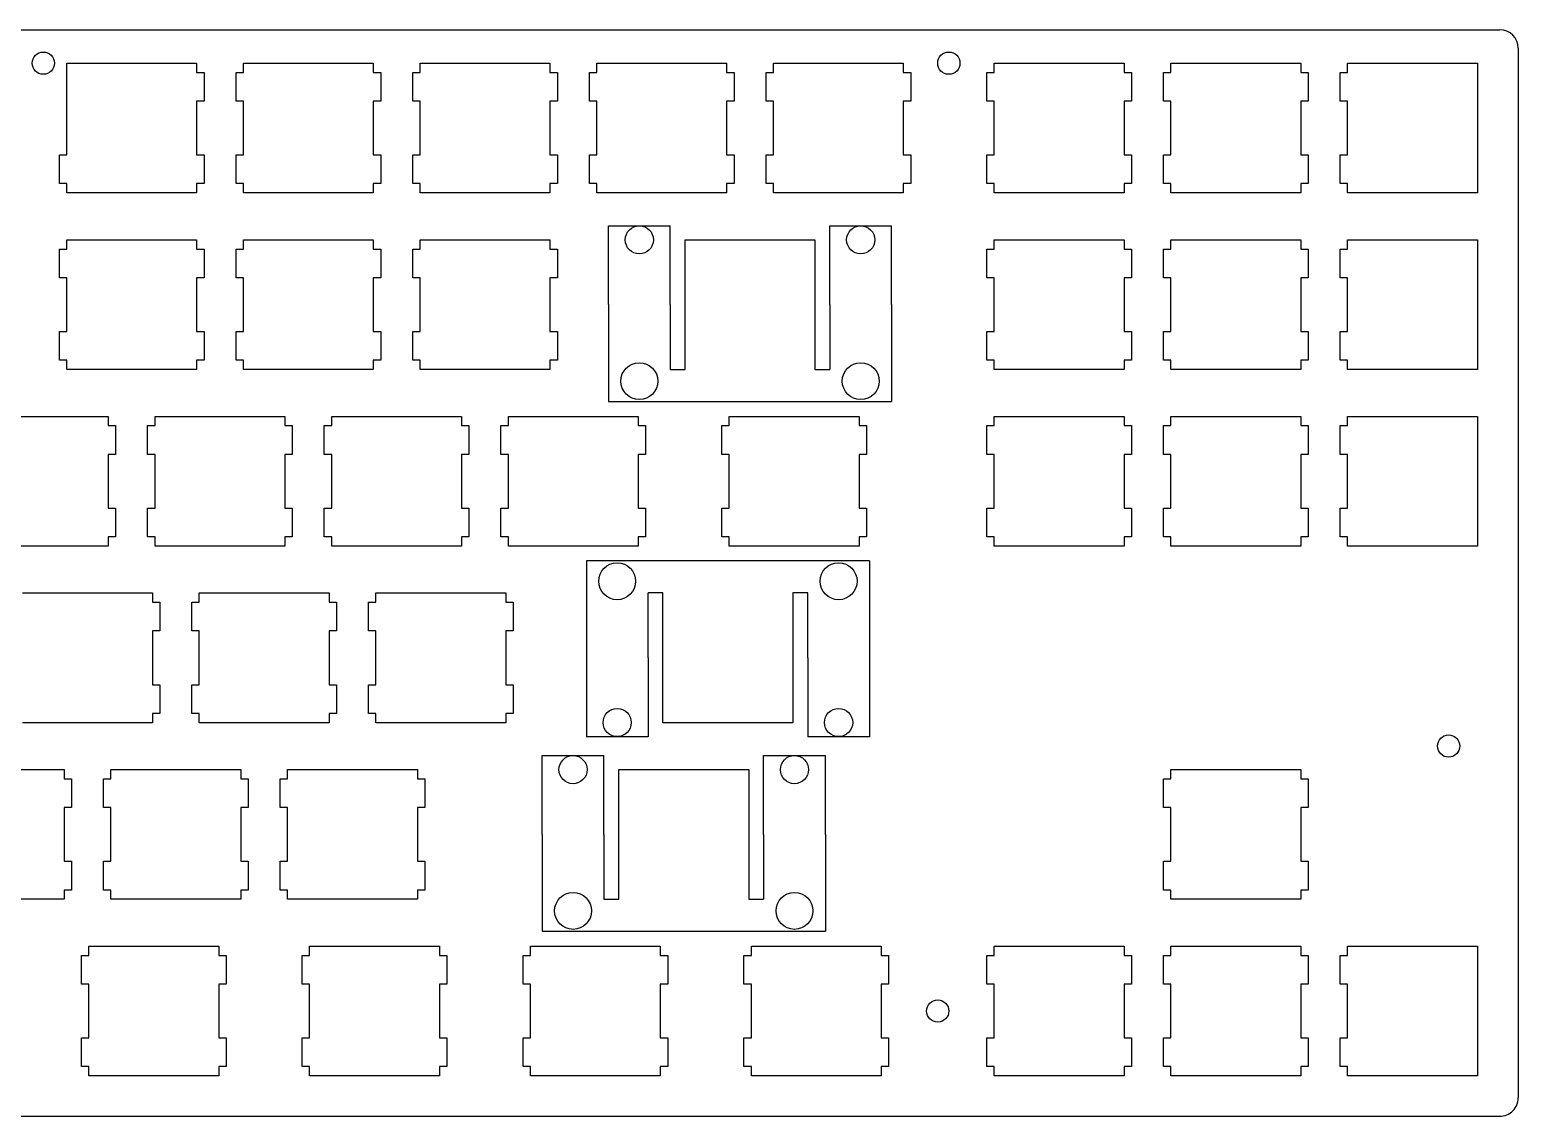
# Model space of a CAD drawing. Extents: x -658 to 1358, y -381 to 599.
# Drawn here: x 189.1 to 349.6, y 482 to 599.2 of the extents above; entities that cross this region are included whole.
import ezdxf

# ---------------------------------------------------------------- set-up
doc = ezdxf.new("R2010")
doc.units = 0
doc.header["$MEASUREMENT"] = 0

msp = doc.modelspace()

# ---------------------------------------------------------------- linework, layer by layer
at = {"linetype": 'Continuous'}
for p, q in [((0.22, 599.17), (347.63, 599.17)), ((349.63, 597.17), (349.63, 483.97)), ((251.53, 569.52), (251.53, 578.03)), ((251.53, 578.03), (258.18, 578.03)), ((258.18, 569.52), (258.18, 578.03)), ((275.4, 569.52), (275.4, 578.03)), ((275.4, 578.03), (282.06, 578.03)), ((282.06, 569.52), (282.06, 578.03)), ((259.79, 562.52), (259.79, 576.52)), ((273.79, 576.52), (273.79, 562.52)), ((251.53, 569.52), (251.53, 559.08)), ((258.18, 569.52), (258.18, 562.52)), ((275.4, 569.52), (275.4, 562.52)), ((282.06, 569.52), (282.06, 559.08)), ((258.18, 562.52), (259.79, 562.52)), ((273.79, 562.52), (275.4, 562.52)), ((251.53, 559.08), (282.06, 559.08)), ((249.15, 541.87), (249.15, 522.91)), ((279.68, 541.87), (249.15, 541.87)), ((279.68, 541.87), (279.68, 522.91)), ((255.8, 531.42), (255.8, 538.42)), ((257.41, 538.42), (255.8, 538.42)), ((257.41, 524.42), (257.41, 538.42)), ((273.02, 538.42), (271.41, 538.42)), ((271.41, 538.42), (271.41, 524.42)), ((273.02, 531.42), (273.02, 538.42)), ((255.8, 531.42), (255.8, 522.91)), ((273.02, 531.42), (273.02, 522.91)), ((255.8, 522.91), (249.15, 522.91)), ((279.68, 522.91), (273.02, 522.91)), ((244.38, 512.37), (244.38, 520.88)), ((244.38, 520.88), (251.04, 520.88)), ((251.04, 512.37), (251.04, 520.88)), ((268.26, 512.37), (268.26, 520.88)), ((268.26, 520.88), (274.92, 520.88)), ((274.92, 512.37), (274.92, 520.88)), ((252.65, 505.37), (252.65, 519.37)), ((266.65, 519.37), (266.65, 505.37)), ((244.38, 512.37), (244.38, 501.93)), ((251.04, 512.37), (251.04, 505.37)), ((268.26, 512.37), (268.26, 505.37)), ((274.92, 512.37), (274.92, 501.93)), ((251.04, 505.37), (252.65, 505.37)), ((266.65, 505.37), (268.26, 505.37)), ((244.38, 501.93), (274.92, 501.93)), ((109.39, 481.98), (347.63, 481.97))]:
    msp.add_line(p, q, dxfattribs=at)
at = {"color": 0}
for p, q in [((193.12, 585.67), (193.12, 595.57)), ((193.12, 595.57), (207.12, 595.57)), ((207.12, 595.57), (207.12, 594.57)), ((212.17, 594.57), (212.17, 595.57)), ((212.17, 595.57), (226.17, 595.57)), ((226.17, 595.57), (226.17, 594.57)), ((231.22, 594.57), (231.22, 595.57)), ((231.22, 595.57), (245.22, 595.57)), ((245.22, 595.57), (245.22, 594.57)), ((250.27, 594.57), (250.27, 595.57)), ((250.27, 595.57), (264.27, 595.57)), ((264.27, 595.57), (264.27, 594.57)), ((269.32, 594.57), (269.32, 595.57)), ((269.32, 595.57), (283.32, 595.57)), ((283.32, 595.57), (283.32, 594.57)), ((293.13, 594.57), (293.13, 595.57)), ((293.13, 595.57), (307.13, 595.57)), ((307.13, 595.57), (307.13, 594.57)), ((312.18, 594.57), (312.18, 595.57)), ((312.18, 595.57), (326.18, 595.57)), ((326.18, 595.57), (326.18, 594.57)), ((331.23, 594.57), (331.23, 595.57)), ((331.23, 595.57), (345.23, 595.57)), ((345.23, 595.57), (345.23, 594.57)), ((207.12, 594.57), (207.92, 594.57)), ((207.92, 594.57), (207.92, 591.47)), ((211.37, 591.47), (211.37, 594.57)), ((211.37, 594.57), (212.17, 594.57)), ((226.17, 594.57), (226.97, 594.57)), ((226.97, 594.57), (226.97, 591.47)), ((230.42, 591.47), (230.42, 594.57)), ((230.42, 594.57), (231.22, 594.57)), ((245.22, 594.57), (246.02, 594.57)), ((246.02, 594.57), (246.02, 591.47)), ((249.47, 591.47), (249.47, 594.57)), ((249.47, 594.57), (250.27, 594.57)), ((264.27, 594.57), (265.07, 594.57)), ((265.07, 594.57), (265.07, 591.47)), ((268.52, 591.47), (268.52, 594.57)), ((268.52, 594.57), (269.32, 594.57)), ((283.32, 594.57), (284.12, 594.57)), ((284.12, 594.57), (284.12, 591.47)), ((292.33, 591.47), (292.33, 594.57)), ((292.33, 594.57), (293.13, 594.57)), ((307.13, 594.57), (307.93, 594.57)), ((307.93, 594.57), (307.93, 591.47)), ((311.38, 591.47), (311.38, 594.57)), ((311.38, 594.57), (312.18, 594.57)), ((326.18, 594.57), (326.98, 594.57)), ((326.98, 594.57), (326.98, 591.47)), ((330.43, 591.47), (330.43, 594.57)), ((330.43, 594.57), (331.23, 594.57)), ((345.23, 594.57), (345.23, 582.57)), ((207.92, 591.47), (207.12, 591.47)), ((207.12, 591.47), (207.12, 585.67)), ((212.17, 591.47), (211.37, 591.47)), ((212.17, 585.67), (212.17, 591.47)), ((226.97, 591.47), (226.17, 591.47)), ((226.17, 591.47), (226.17, 585.67)), ((231.22, 591.47), (230.42, 591.47)), ((231.22, 585.67), (231.22, 591.47)), ((246.02, 591.47), (245.22, 591.47)), ((245.22, 591.47), (245.22, 585.67)), ((250.27, 591.47), (249.47, 591.47)), ((250.27, 585.67), (250.27, 591.47)), ((265.07, 591.47), (264.27, 591.47)), ((264.27, 591.47), (264.27, 585.67)), ((269.32, 591.47), (268.52, 591.47)), ((269.32, 585.67), (269.32, 591.47)), ((284.12, 591.47), (283.32, 591.47)), ((283.32, 591.47), (283.32, 585.67)), ((293.13, 591.47), (292.33, 591.47)), ((293.13, 585.67), (293.13, 591.47)), ((307.93, 591.47), (307.13, 591.47)), ((307.13, 591.47), (307.13, 585.67)), ((312.18, 591.47), (311.38, 591.47)), ((312.18, 585.67), (312.18, 591.47)), ((326.98, 591.47), (326.18, 591.47)), ((326.18, 591.47), (326.18, 585.67)), ((331.23, 591.47), (330.43, 591.47)), ((331.23, 585.67), (331.23, 591.47)), ((192.32, 582.57), (192.32, 585.67)), ((192.32, 585.67), (193.12, 585.67)), ((207.12, 585.67), (207.92, 585.67)), ((207.92, 585.67), (207.92, 582.57)), ((211.37, 582.57), (211.37, 585.67)), ((211.37, 585.67), (212.17, 585.67)), ((226.17, 585.67), (226.97, 585.67)), ((226.97, 585.67), (226.97, 582.57)), ((230.42, 582.57), (230.42, 585.67)), ((230.42, 585.67), (231.22, 585.67)), ((245.22, 585.67), (246.02, 585.67)), ((246.02, 585.67), (246.02, 582.57)), ((249.47, 582.57), (249.47, 585.67)), ((249.47, 585.67), (250.27, 585.67)), ((264.27, 585.67), (265.07, 585.67)), ((265.07, 585.67), (265.07, 582.57)), ((268.52, 582.57), (268.52, 585.67)), ((268.52, 585.67), (269.32, 585.67)), ((283.32, 585.67), (284.12, 585.67)), ((284.12, 585.67), (284.12, 582.57)), ((292.33, 582.57), (292.33, 585.67)), ((292.33, 585.67), (293.13, 585.67)), ((307.13, 585.67), (307.93, 585.67)), ((307.93, 585.67), (307.93, 582.57)), ((311.38, 582.57), (311.38, 585.67)), ((311.38, 585.67), (312.18, 585.67)), ((326.18, 585.67), (326.98, 585.67)), ((326.98, 585.67), (326.98, 582.57)), ((330.43, 582.57), (330.43, 585.67)), ((330.43, 585.67), (331.23, 585.67)), ((193.12, 582.57), (192.32, 582.57)), ((193.12, 581.57), (193.12, 582.57)), ((207.12, 581.57), (193.12, 581.57)), ((207.12, 582.57), (207.12, 581.57)), ((207.92, 582.57), (207.12, 582.57)), ((212.17, 582.57), (211.37, 582.57)), ((212.17, 581.57), (212.17, 582.57)), ((226.17, 581.57), (212.17, 581.57)), ((226.17, 582.57), (226.17, 581.57)), ((226.97, 582.57), (226.17, 582.57)), ((231.22, 582.57), (230.42, 582.57)), ((231.22, 581.57), (231.22, 582.57)), ((245.22, 581.57), (231.22, 581.57)), ((245.22, 582.57), (245.22, 581.57)), ((246.02, 582.57), (245.22, 582.57)), ((250.27, 582.57), (249.47, 582.57)), ((250.27, 581.57), (250.27, 582.57)), ((264.27, 581.57), (250.27, 581.57)), ((264.27, 582.57), (264.27, 581.57)), ((265.07, 582.57), (264.27, 582.57)), ((269.32, 582.57), (268.52, 582.57)), ((269.32, 581.57), (269.32, 582.57)), ((283.32, 581.57), (269.32, 581.57)), ((283.32, 582.57), (283.32, 581.57)), ((284.12, 582.57), (283.32, 582.57)), ((293.13, 582.57), (292.33, 582.57)), ((293.13, 581.57), (293.13, 582.57)), ((307.13, 581.57), (293.13, 581.57)), ((307.13, 582.57), (307.13, 581.57)), ((307.93, 582.57), (307.13, 582.57)), ((312.18, 582.57), (311.38, 582.57)), ((312.18, 581.57), (312.18, 582.57)), ((326.18, 581.57), (312.18, 581.57)), ((326.18, 582.57), (326.18, 581.57)), ((326.98, 582.57), (326.18, 582.57)), ((331.23, 582.57), (330.43, 582.57)), ((331.23, 581.57), (331.23, 582.57)), ((345.23, 581.57), (331.23, 581.57)), ((345.23, 582.57), (345.23, 581.57)), ((193.12, 575.52), (193.12, 576.52)), ((193.12, 576.52), (207.12, 576.52)), ((207.12, 576.52), (207.12, 575.52)), ((212.17, 575.52), (212.17, 576.52)), ((212.17, 576.52), (226.17, 576.52)), ((226.17, 576.52), (226.17, 575.52)), ((231.22, 575.52), (231.22, 576.52)), ((231.22, 576.52), (245.22, 576.52)), ((245.22, 576.52), (245.22, 575.52)), ((259.79, 576.52), (273.79, 576.52)), ((293.13, 575.52), (293.13, 576.52)), ((293.13, 576.52), (307.13, 576.52)), ((307.13, 576.52), (307.13, 575.52)), ((312.18, 575.52), (312.18, 576.52)), ((312.18, 576.52), (326.18, 576.52)), ((326.18, 576.52), (326.18, 575.52)), ((331.23, 575.52), (331.23, 576.52)), ((331.23, 576.52), (345.23, 576.52)), ((345.23, 576.52), (345.23, 572.42)), ((192.32, 572.42), (192.32, 575.52)), ((192.32, 575.52), (193.12, 575.52)), ((207.12, 575.52), (207.92, 575.52)), ((207.92, 575.52), (207.92, 572.42)), ((211.37, 572.42), (211.37, 575.52)), ((211.37, 575.52), (212.17, 575.52)), ((226.17, 575.52), (226.97, 575.52)), ((226.97, 575.52), (226.97, 572.42)), ((230.42, 572.42), (230.42, 575.52)), ((230.42, 575.52), (231.22, 575.52)), ((245.22, 575.52), (246.02, 575.52)), ((246.02, 575.52), (246.02, 572.42)), ((292.33, 572.42), (292.33, 575.52)), ((292.33, 575.52), (293.13, 575.52)), ((307.13, 575.52), (307.93, 575.52)), ((307.93, 575.52), (307.93, 572.42)), ((311.38, 572.42), (311.38, 575.52)), ((311.38, 575.52), (312.18, 575.52)), ((326.18, 575.52), (326.98, 575.52)), ((326.98, 575.52), (326.98, 572.42)), ((330.43, 572.42), (330.43, 575.52)), ((330.43, 575.52), (331.23, 575.52)), ((193.12, 572.42), (192.32, 572.42)), ((193.12, 566.62), (193.12, 572.42)), ((207.92, 572.42), (207.12, 572.42)), ((207.12, 572.42), (207.12, 566.62)), ((212.17, 572.42), (211.37, 572.42)), ((212.17, 566.62), (212.17, 572.42)), ((226.97, 572.42), (226.17, 572.42)), ((226.17, 572.42), (226.17, 566.62)), ((231.22, 572.42), (230.42, 572.42)), ((231.22, 566.62), (231.22, 572.42)), ((246.02, 572.42), (245.22, 572.42)), ((245.22, 572.42), (245.22, 566.62)), ((293.13, 572.42), (292.33, 572.42)), ((293.13, 566.62), (293.13, 572.42)), ((307.93, 572.42), (307.13, 572.42)), ((307.13, 572.42), (307.13, 566.62)), ((312.18, 572.42), (311.38, 572.42)), ((312.18, 566.62), (312.18, 572.42)), ((326.98, 572.42), (326.18, 572.42)), ((326.18, 572.42), (326.18, 566.62)), ((331.23, 572.42), (330.43, 572.42)), ((331.23, 566.62), (331.23, 572.42)), ((345.23, 572.42), (345.23, 563.52)), ((192.32, 563.52), (192.32, 566.62)), ((192.32, 566.62), (193.12, 566.62)), ((207.12, 566.62), (207.92, 566.62)), ((207.92, 566.62), (207.92, 563.52)), ((211.37, 563.52), (211.37, 566.62)), ((211.37, 566.62), (212.17, 566.62)), ((226.17, 566.62), (226.97, 566.62)), ((226.97, 566.62), (226.97, 563.52)), ((230.42, 563.52), (230.42, 566.62)), ((230.42, 566.62), (231.22, 566.62)), ((245.22, 566.62), (246.02, 566.62)), ((246.02, 566.62), (246.02, 563.52)), ((292.33, 563.52), (292.33, 566.62)), ((292.33, 566.62), (293.13, 566.62)), ((307.13, 566.62), (307.93, 566.62)), ((307.93, 566.62), (307.93, 563.52)), ((311.38, 563.52), (311.38, 566.62)), ((311.38, 566.62), (312.18, 566.62)), ((326.18, 566.62), (326.98, 566.62)), ((326.98, 566.62), (326.98, 563.52)), ((330.43, 563.52), (330.43, 566.62)), ((330.43, 566.62), (331.23, 566.62)), ((193.12, 563.52), (192.32, 563.52)), ((193.12, 562.52), (193.12, 563.52)), ((207.12, 563.52), (207.12, 562.52)), ((207.92, 563.52), (207.12, 563.52)), ((212.17, 563.52), (211.37, 563.52)), ((212.17, 562.52), (212.17, 563.52)), ((226.17, 563.52), (226.17, 562.52)), ((226.97, 563.52), (226.17, 563.52)), ((231.22, 563.52), (230.42, 563.52)), ((231.22, 562.52), (231.22, 563.52)), ((245.22, 563.52), (245.22, 562.52)), ((246.02, 563.52), (245.22, 563.52)), ((293.13, 563.52), (292.33, 563.52)), ((293.13, 562.52), (293.13, 563.52)), ((307.13, 563.52), (307.13, 562.52)), ((307.93, 563.52), (307.13, 563.52)), ((312.18, 563.52), (311.38, 563.52)), ((312.18, 562.52), (312.18, 563.52)), ((326.18, 563.52), (326.18, 562.52)), ((326.98, 563.52), (326.18, 563.52)), ((331.23, 563.52), (330.43, 563.52)), ((331.23, 562.52), (331.23, 563.52)), ((345.23, 563.52), (345.23, 562.52)), ((207.12, 562.52), (193.12, 562.52)), ((226.17, 562.52), (212.17, 562.52)), ((245.22, 562.52), (231.22, 562.52)), ((307.13, 562.52), (293.13, 562.52)), ((326.18, 562.52), (312.18, 562.52)), ((345.23, 562.52), (331.23, 562.52)), ((183.59, 557.47), (197.59, 557.47)), ((197.59, 557.47), (197.59, 556.47)), ((202.64, 556.47), (202.64, 557.47)), ((202.64, 557.47), (216.64, 557.47)), ((216.64, 557.47), (216.64, 556.47)), ((221.69, 556.47), (221.69, 557.47)), ((221.69, 557.47), (235.69, 557.47)), ((235.69, 557.47), (235.69, 556.47)), ((240.74, 556.47), (240.74, 557.47)), ((240.74, 557.47), (254.74, 557.47)), ((254.74, 557.47), (254.74, 556.47)), ((264.56, 556.47), (264.56, 557.47)), ((264.56, 557.47), (278.56, 557.47)), ((278.56, 557.47), (278.56, 556.47)), ((293.13, 556.47), (293.13, 557.47)), ((293.13, 557.47), (307.13, 557.47)), ((307.13, 557.47), (307.13, 556.47)), ((312.18, 556.47), (312.18, 557.47)), ((312.18, 557.47), (326.18, 557.47)), ((326.18, 557.47), (326.18, 556.47)), ((331.23, 556.47), (331.23, 557.47)), ((331.23, 557.47), (345.23, 557.47)), ((345.23, 557.47), (345.23, 553.37)), ((197.59, 556.47), (198.39, 556.47)), ((198.39, 556.47), (198.39, 553.37)), ((201.84, 553.37), (201.84, 556.47)), ((201.84, 556.47), (202.64, 556.47)), ((216.64, 556.47), (217.44, 556.47)), ((217.44, 556.47), (217.44, 553.37)), ((220.89, 553.37), (220.89, 556.47)), ((220.89, 556.47), (221.69, 556.47)), ((235.69, 556.47), (236.49, 556.47)), ((236.49, 556.47), (236.49, 553.37)), ((239.94, 553.37), (239.94, 556.47)), ((239.94, 556.47), (240.74, 556.47)), ((254.74, 556.47), (255.54, 556.47)), ((255.54, 556.47), (255.54, 553.37)), ((263.76, 553.37), (263.76, 556.47)), ((263.76, 556.47), (264.56, 556.47)), ((278.56, 556.47), (279.36, 556.47)), ((279.36, 556.47), (279.36, 553.37)), ((292.33, 553.37), (292.33, 556.47)), ((292.33, 556.47), (293.13, 556.47)), ((307.13, 556.47), (307.93, 556.47)), ((307.93, 556.47), (307.93, 553.37)), ((311.38, 553.37), (311.38, 556.47)), ((311.38, 556.47), (312.18, 556.47)), ((326.18, 556.47), (326.98, 556.47)), ((326.98, 556.47), (326.98, 553.37)), ((330.43, 553.37), (330.43, 556.47)), ((330.43, 556.47), (331.23, 556.47)), ((198.39, 553.37), (197.59, 553.37)), ((197.59, 553.37), (197.59, 547.57)), ((202.64, 553.37), (201.84, 553.37)), ((202.64, 547.57), (202.64, 553.37)), ((217.44, 553.37), (216.64, 553.37)), ((216.64, 553.37), (216.64, 547.57)), ((221.69, 553.37), (220.89, 553.37)), ((221.69, 547.57), (221.69, 553.37)), ((236.49, 553.37), (235.69, 553.37)), ((235.69, 553.37), (235.69, 547.57)), ((240.74, 553.37), (239.94, 553.37)), ((240.74, 547.57), (240.74, 553.37)), ((255.54, 553.37), (254.74, 553.37)), ((254.74, 553.37), (254.74, 547.57)), ((264.56, 553.37), (263.76, 553.37)), ((264.56, 547.57), (264.56, 553.37)), ((279.36, 553.37), (278.56, 553.37)), ((278.56, 553.37), (278.56, 547.57)), ((293.13, 553.37), (292.33, 553.37)), ((293.13, 547.57), (293.13, 553.37)), ((307.93, 553.37), (307.13, 553.37)), ((307.13, 553.37), (307.13, 547.57)), ((312.18, 553.37), (311.38, 553.37)), ((312.18, 547.57), (312.18, 553.37)), ((326.98, 553.37), (326.18, 553.37)), ((326.18, 553.37), (326.18, 547.57)), ((331.23, 553.37), (330.43, 553.37)), ((331.23, 547.57), (331.23, 553.37)), ((345.23, 553.37), (345.23, 544.47)), ((197.59, 547.57), (198.39, 547.57)), ((198.39, 547.57), (198.39, 544.47)), ((201.84, 544.47), (201.84, 547.57)), ((201.84, 547.57), (202.64, 547.57)), ((216.64, 547.57), (217.44, 547.57)), ((217.44, 547.57), (217.44, 544.47)), ((220.89, 544.47), (220.89, 547.57)), ((220.89, 547.57), (221.69, 547.57)), ((235.69, 547.57), (236.49, 547.57)), ((236.49, 547.57), (236.49, 544.47)), ((239.94, 544.47), (239.94, 547.57)), ((239.94, 547.57), (240.74, 547.57)), ((254.74, 547.57), (255.54, 547.57)), ((255.54, 547.57), (255.54, 544.47)), ((263.76, 544.47), (263.76, 547.57)), ((263.76, 547.57), (264.56, 547.57)), ((278.56, 547.57), (279.36, 547.57)), ((279.36, 547.57), (279.36, 544.47)), ((292.33, 544.47), (292.33, 547.57)), ((292.33, 547.57), (293.13, 547.57)), ((307.13, 547.57), (307.93, 547.57)), ((307.93, 547.57), (307.93, 544.47)), ((311.38, 544.47), (311.38, 547.57)), ((311.38, 547.57), (312.18, 547.57)), ((326.18, 547.57), (326.98, 547.57)), ((326.98, 547.57), (326.98, 544.47)), ((330.43, 544.47), (330.43, 547.57)), ((330.43, 547.57), (331.23, 547.57)), ((197.59, 544.47), (197.59, 543.47)), ((198.39, 544.47), (197.59, 544.47)), ((202.64, 544.47), (201.84, 544.47)), ((202.64, 543.47), (202.64, 544.47)), ((216.64, 544.47), (216.64, 543.47)), ((217.44, 544.47), (216.64, 544.47)), ((221.69, 544.47), (220.89, 544.47)), ((221.69, 543.47), (221.69, 544.47)), ((235.69, 544.47), (235.69, 543.47)), ((236.49, 544.47), (235.69, 544.47)), ((240.74, 544.47), (239.94, 544.47)), ((240.74, 543.47), (240.74, 544.47)), ((254.74, 544.47), (254.74, 543.47)), ((255.54, 544.47), (254.74, 544.47)), ((264.56, 544.47), (263.76, 544.47)), ((264.56, 543.47), (264.56, 544.47)), ((278.56, 544.47), (278.56, 543.47)), ((279.36, 544.47), (278.56, 544.47)), ((293.13, 544.47), (292.33, 544.47)), ((293.13, 543.47), (293.13, 544.47)), ((307.13, 544.47), (307.13, 543.47)), ((307.93, 544.47), (307.13, 544.47)), ((312.18, 544.47), (311.38, 544.47)), ((312.18, 543.47), (312.18, 544.47)), ((326.18, 544.47), (326.18, 543.47)), ((326.98, 544.47), (326.18, 544.47)), ((331.23, 544.47), (330.43, 544.47)), ((331.23, 543.47), (331.23, 544.47)), ((345.23, 544.47), (345.23, 543.47)), ((197.59, 543.47), (183.59, 543.47)), ((216.64, 543.47), (202.64, 543.47)), ((235.69, 543.47), (221.69, 543.47)), ((254.74, 543.47), (240.74, 543.47)), ((278.56, 543.47), (264.56, 543.47)), ((307.13, 543.47), (293.13, 543.47)), ((326.18, 543.47), (312.18, 543.47)), ((345.23, 543.47), (331.23, 543.47)), ((188.36, 538.42), (202.36, 538.42)), ((202.36, 538.42), (202.36, 537.42)), ((207.41, 537.42), (207.41, 538.42)), ((207.41, 538.42), (221.41, 538.42)), ((221.41, 538.42), (221.41, 537.42)), ((226.46, 537.42), (226.46, 538.42)), ((226.46, 538.42), (240.46, 538.42)), ((240.46, 538.42), (240.46, 537.42)), ((202.36, 537.42), (203.16, 537.42)), ((203.16, 537.42), (203.16, 534.32)), ((206.61, 534.32), (206.61, 537.42)), ((206.61, 537.42), (207.41, 537.42)), ((221.41, 537.42), (222.21, 537.42)), ((222.21, 537.42), (222.21, 534.32)), ((225.66, 534.32), (225.66, 537.42)), ((225.66, 537.42), (226.46, 537.42)), ((240.46, 537.42), (241.26, 537.42)), ((241.26, 537.42), (241.26, 534.32)), ((203.16, 534.32), (202.36, 534.32)), ((202.36, 534.32), (202.36, 528.52)), ((207.41, 534.32), (206.61, 534.32)), ((207.41, 528.52), (207.41, 534.32)), ((222.21, 534.32), (221.41, 534.32)), ((221.41, 534.32), (221.41, 528.52)), ((226.46, 534.32), (225.66, 534.32)), ((226.46, 528.52), (226.46, 534.32)), ((241.26, 534.32), (240.46, 534.32)), ((240.46, 534.32), (240.46, 528.52)), ((202.36, 528.52), (203.16, 528.52)), ((203.16, 528.52), (203.16, 525.42)), ((206.61, 525.42), (206.61, 528.52)), ((206.61, 528.52), (207.41, 528.52)), ((221.41, 528.52), (222.21, 528.52)), ((222.21, 528.52), (222.21, 525.42)), ((225.66, 525.42), (225.66, 528.52)), ((225.66, 528.52), (226.46, 528.52)), ((240.46, 528.52), (241.26, 528.52)), ((241.26, 528.52), (241.26, 525.42)), ((202.36, 525.42), (202.36, 524.42)), ((203.16, 525.42), (202.36, 525.42)), ((207.41, 525.42), (206.61, 525.42)), ((207.41, 524.42), (207.41, 525.42)), ((221.41, 525.42), (221.41, 524.42)), ((222.21, 525.42), (221.41, 525.42)), ((226.46, 525.42), (225.66, 525.42)), ((226.46, 524.42), (226.46, 525.42)), ((240.46, 525.42), (240.46, 524.42)), ((241.26, 525.42), (240.46, 525.42)), ((202.36, 524.42), (188.36, 524.42)), ((221.41, 524.42), (207.41, 524.42)), ((240.46, 524.42), (226.46, 524.42)), ((271.41, 524.42), (257.41, 524.42)), ((178.83, 519.37), (192.83, 519.37)), ((192.83, 519.37), (192.83, 518.37)), ((197.88, 518.37), (197.88, 519.37)), ((197.88, 519.37), (211.88, 519.37)), ((211.88, 519.37), (211.88, 518.37)), ((216.93, 518.37), (216.93, 519.37)), ((216.93, 519.37), (230.93, 519.37)), ((230.93, 519.37), (230.93, 518.37)), ((252.65, 519.37), (266.65, 519.37)), ((312.18, 518.37), (312.18, 519.37)), ((312.18, 519.37), (326.18, 519.37)), ((326.18, 519.37), (326.18, 518.37)), ((192.83, 518.37), (193.63, 518.37)), ((193.63, 518.37), (193.63, 515.27)), ((197.08, 515.27), (197.08, 518.37)), ((197.08, 518.37), (197.88, 518.37)), ((211.88, 518.37), (212.68, 518.37)), ((212.68, 518.37), (212.68, 515.27)), ((216.13, 515.27), (216.13, 518.37)), ((216.13, 518.37), (216.93, 518.37)), ((230.93, 518.37), (231.73, 518.37)), ((231.73, 518.37), (231.73, 515.27)), ((311.38, 515.27), (311.38, 518.37)), ((311.38, 518.37), (312.18, 518.37)), ((326.18, 518.37), (326.98, 518.37)), ((326.98, 518.37), (326.98, 515.27)), ((193.63, 515.27), (192.83, 515.27)), ((192.83, 515.27), (192.83, 509.47)), ((197.88, 515.27), (197.08, 515.27)), ((197.88, 509.47), (197.88, 515.27)), ((212.68, 515.27), (211.88, 515.27)), ((211.88, 515.27), (211.88, 509.47)), ((216.93, 515.27), (216.13, 515.27)), ((216.93, 509.47), (216.93, 515.27)), ((231.73, 515.27), (230.93, 515.27)), ((230.93, 515.27), (230.93, 509.47)), ((312.18, 515.27), (311.38, 515.27)), ((312.18, 509.47), (312.18, 515.27)), ((326.98, 515.27), (326.18, 515.27)), ((326.18, 515.27), (326.18, 509.47)), ((192.83, 509.47), (193.63, 509.47)), ((193.63, 509.47), (193.63, 506.37)), ((197.08, 506.37), (197.08, 509.47)), ((197.08, 509.47), (197.88, 509.47)), ((211.88, 509.47), (212.68, 509.47)), ((212.68, 509.47), (212.68, 506.37)), ((216.13, 506.37), (216.13, 509.47)), ((216.13, 509.47), (216.93, 509.47)), ((230.93, 509.47), (231.73, 509.47)), ((231.73, 509.47), (231.73, 506.37)), ((311.38, 506.37), (311.38, 509.47)), ((311.38, 509.47), (312.18, 509.47)), ((326.18, 509.47), (326.98, 509.47)), ((326.98, 509.47), (326.98, 506.37)), ((192.83, 506.37), (192.83, 505.37)), ((193.63, 506.37), (192.83, 506.37)), ((197.88, 506.37), (197.08, 506.37)), ((197.88, 505.37), (197.88, 506.37)), ((211.88, 506.37), (211.88, 505.37)), ((212.68, 506.37), (211.88, 506.37)), ((216.93, 506.37), (216.13, 506.37)), ((216.93, 505.37), (216.93, 506.37)), ((230.93, 506.37), (230.93, 505.37)), ((231.73, 506.37), (230.93, 506.37)), ((312.18, 506.37), (311.38, 506.37)), ((312.18, 505.37), (312.18, 506.37)), ((326.18, 506.37), (326.18, 505.37)), ((326.98, 506.37), (326.18, 506.37)), ((192.83, 505.37), (178.83, 505.37)), ((211.88, 505.37), (197.88, 505.37)), ((230.93, 505.37), (216.93, 505.37)), ((326.18, 505.37), (312.18, 505.37)), ((194.7, 496.22), (194.7, 499.32)), ((194.7, 499.32), (195.5, 499.32)), ((195.5, 499.32), (195.5, 500.32)), ((195.5, 500.32), (209.5, 500.32)), ((209.5, 500.32), (209.5, 499.32)), ((209.5, 499.32), (210.3, 499.32)), ((210.3, 499.32), (210.3, 496.22)), ((218.51, 496.22), (218.51, 499.32)), ((218.51, 499.32), (219.31, 499.32)), ((219.31, 499.32), (219.31, 500.32)), ((219.31, 500.32), (233.31, 500.32)), ((233.31, 500.32), (233.31, 499.32)), ((233.31, 499.32), (234.11, 499.32)), ((234.11, 499.32), (234.11, 496.22)), ((242.32, 496.22), (242.32, 499.32)), ((242.32, 499.32), (243.12, 499.32)), ((243.12, 499.32), (243.12, 500.32)), ((243.12, 500.32), (257.12, 500.32)), ((257.12, 500.32), (257.12, 499.32)), ((257.12, 499.32), (257.93, 499.32)), ((257.93, 499.32), (257.93, 496.22)), ((266.14, 496.22), (266.14, 499.32)), ((266.14, 499.32), (266.94, 499.32)), ((266.94, 499.32), (266.94, 500.32)), ((266.94, 500.32), (280.94, 500.32)), ((280.94, 500.32), (280.94, 499.32)), ((280.94, 499.32), (281.74, 499.32)), ((281.74, 499.32), (281.74, 496.22)), ((292.33, 496.22), (292.33, 499.32)), ((292.33, 499.32), (293.13, 499.32)), ((293.13, 499.32), (293.13, 500.32)), ((293.13, 500.32), (307.13, 500.32)), ((307.13, 500.32), (307.13, 499.32)), ((307.13, 499.32), (307.93, 499.32)), ((307.93, 499.32), (307.93, 496.22)), ((311.38, 496.22), (311.38, 499.32)), ((311.38, 499.32), (312.18, 499.32)), ((312.18, 499.32), (312.18, 500.32)), ((312.18, 500.32), (326.18, 500.32)), ((326.18, 500.32), (326.18, 499.32)), ((326.18, 499.32), (326.98, 499.32)), ((326.98, 499.32), (326.98, 496.22)), ((330.43, 496.22), (330.43, 499.32)), ((330.43, 499.32), (331.23, 499.32)), ((331.23, 499.32), (331.23, 500.32)), ((331.23, 500.32), (345.23, 500.32)), ((345.23, 500.32), (345.23, 496.22)), ((195.5, 496.22), (194.7, 496.22)), ((195.5, 490.42), (195.5, 496.22)), ((210.3, 496.22), (209.5, 496.22)), ((209.5, 496.22), (209.5, 490.42)), ((219.31, 496.22), (218.51, 496.22)), ((219.31, 490.42), (219.31, 496.22)), ((234.11, 496.22), (233.31, 496.22)), ((233.31, 496.22), (233.31, 490.42)), ((243.12, 496.22), (242.32, 496.22)), ((243.12, 490.42), (243.12, 496.22)), ((257.93, 496.22), (257.12, 496.22)), ((257.12, 496.22), (257.12, 490.42)), ((266.94, 496.22), (266.14, 496.22)), ((266.94, 490.42), (266.94, 496.22)), ((281.74, 496.22), (280.94, 496.22)), ((280.94, 496.22), (280.94, 490.42)), ((293.13, 496.22), (292.33, 496.22)), ((293.13, 490.42), (293.13, 496.22)), ((307.93, 496.22), (307.13, 496.22)), ((307.13, 496.22), (307.13, 490.42)), ((312.18, 496.22), (311.38, 496.22)), ((312.18, 490.42), (312.18, 496.22)), ((326.98, 496.22), (326.18, 496.22)), ((326.18, 496.22), (326.18, 490.42)), ((331.23, 496.22), (330.43, 496.22)), ((331.23, 490.42), (331.23, 496.22)), ((345.23, 496.22), (345.23, 487.32)), ((194.7, 487.32), (194.7, 490.42)), ((194.7, 490.42), (195.5, 490.42)), ((209.5, 490.42), (210.3, 490.42)), ((210.3, 490.42), (210.3, 487.32)), ((218.51, 487.32), (218.51, 490.42)), ((218.51, 490.42), (219.31, 490.42)), ((233.31, 490.42), (234.11, 490.42)), ((234.11, 490.42), (234.11, 487.32)), ((242.32, 487.32), (242.32, 490.42)), ((242.32, 490.42), (243.12, 490.42)), ((257.12, 490.42), (257.93, 490.42)), ((257.93, 490.42), (257.93, 487.32)), ((266.14, 487.32), (266.14, 490.42)), ((266.14, 490.42), (266.94, 490.42)), ((280.94, 490.42), (281.74, 490.42)), ((281.74, 490.42), (281.74, 487.32)), ((292.33, 487.32), (292.33, 490.42)), ((292.33, 490.42), (293.13, 490.42)), ((307.13, 490.42), (307.93, 490.42)), ((307.93, 490.42), (307.93, 487.32)), ((311.38, 487.32), (311.38, 490.42)), ((311.38, 490.42), (312.18, 490.42)), ((326.18, 490.42), (326.98, 490.42)), ((326.98, 490.42), (326.98, 487.32)), ((330.43, 487.32), (330.43, 490.42)), ((330.43, 490.42), (331.23, 490.42)), ((195.5, 487.32), (194.7, 487.32)), ((195.5, 486.32), (195.5, 487.32)), ((209.5, 486.32), (195.5, 486.32)), ((209.5, 487.32), (209.5, 486.32)), ((210.3, 487.32), (209.5, 487.32)), ((219.31, 487.32), (218.51, 487.32)), ((219.31, 486.32), (219.31, 487.32)), ((233.31, 486.32), (219.31, 486.32)), ((233.31, 487.32), (233.31, 486.32)), ((234.11, 487.32), (233.31, 487.32)), ((243.12, 487.32), (242.32, 487.32)), ((243.12, 486.32), (243.12, 487.32)), ((257.12, 486.32), (243.12, 486.32)), ((257.12, 487.32), (257.12, 486.32)), ((257.93, 487.32), (257.12, 487.32)), ((266.94, 487.32), (266.14, 487.32)), ((266.94, 486.32), (266.94, 487.32)), ((280.94, 486.32), (266.94, 486.32)), ((280.94, 487.32), (280.94, 486.32)), ((281.74, 487.32), (280.94, 487.32)), ((293.13, 487.32), (292.33, 487.32)), ((293.13, 486.32), (293.13, 487.32)), ((307.13, 486.32), (293.13, 486.32)), ((307.13, 487.32), (307.13, 486.32)), ((307.93, 487.32), (307.13, 487.32)), ((312.18, 487.32), (311.38, 487.32)), ((312.18, 486.32), (312.18, 487.32)), ((326.18, 486.32), (312.18, 486.32)), ((326.18, 487.32), (326.18, 486.32)), ((326.98, 487.32), (326.18, 487.32)), ((331.23, 487.32), (330.43, 487.32)), ((331.23, 486.32), (331.23, 487.32)), ((345.23, 486.32), (331.23, 486.32)), ((345.23, 487.32), (345.23, 486.32))]:
    msp.add_line(p, q, dxfattribs=at)
at = {"linetype": 'Continuous'}
for centre, radius in [((190.59, 595.57), 1.2), ((288.23, 595.57), 1.2), ((254.86, 576.51), 1.52), ((278.73, 576.51), 1.52), ((254.86, 561.27), 1.99), ((278.73, 561.27), 1.99), ((252.47, 539.68), 1.99), ((276.35, 539.68), 1.99), ((252.47, 524.44), 1.52), ((276.35, 524.44), 1.52), ((342.13, 521.9), 1.2), ((247.71, 519.36), 1.52), ((271.59, 519.36), 1.52), ((247.71, 504.12), 1.99), ((271.59, 504.12), 1.99), ((287.04, 493.32), 1.2)]:
    msp.add_circle(centre, radius, dxfattribs=at)
for centre, start, end in [((347.63, 597.17), 0, 90), ((347.63, 483.97), 269.9989, 0)]:
    msp.add_arc(centre, 2, start, end, dxfattribs=at)

doc.saveas('drawing.dxf')
